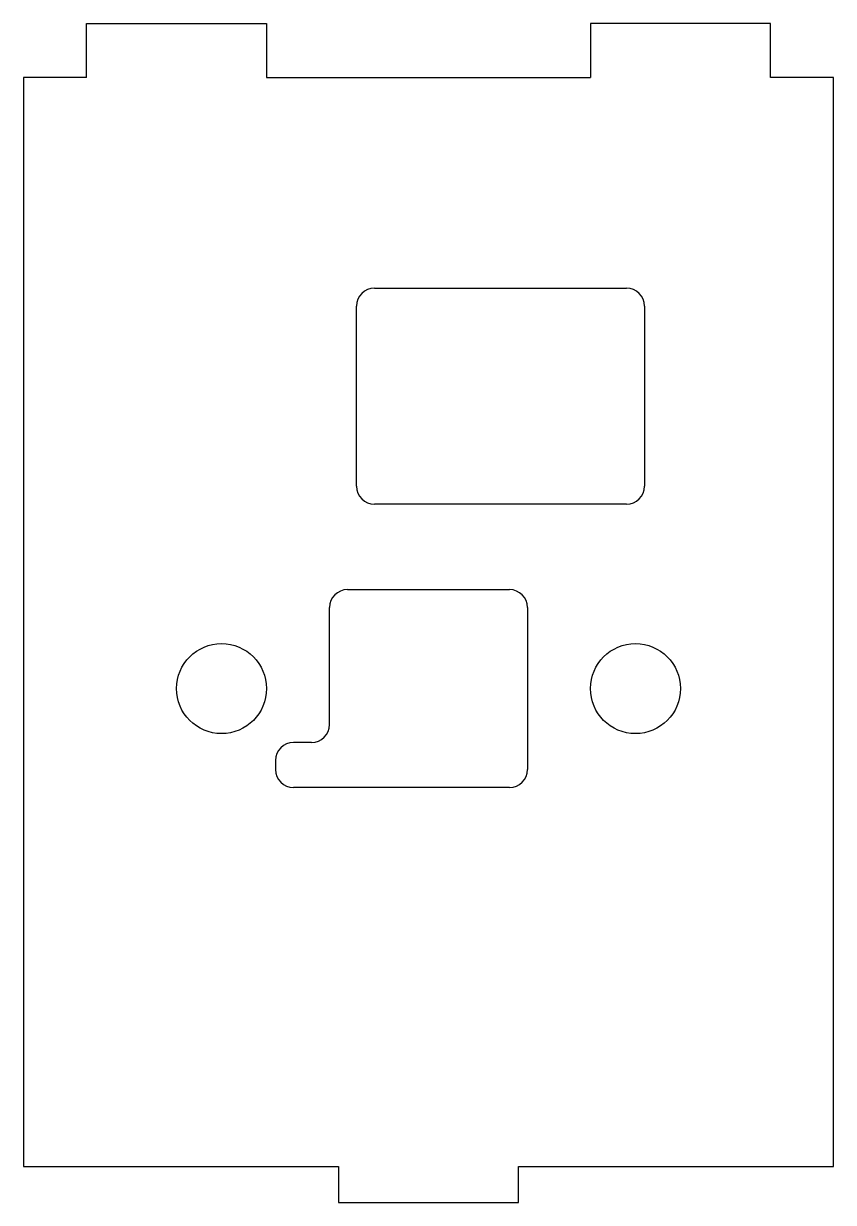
# Model space of a CAD drawing. Extents: x -61 to -16, y -49.5 to 16.
import ezdxf

# ---------------------------------------------------------------- set-up
doc = ezdxf.new("R2010")
doc.units = 0
doc.layers.get('0').update_dxf_attribs({"linetype": 'continuous'})

# ---------------------------------------------------------------- blocks, each defined once
blk = doc.blocks.new('FILLET011')
at = {"color": 0}
for p, q in [((-57.5, 16), (-47.5, 16)), ((-57.5, 13), (-57.5, 16)), ((-47.5, 16), (-47.5, 13)), ((-19.5, 16), (-29.5, 16)), ((-29.5, 16), (-29.5, 13)), ((-19.5, 13), (-19.5, 16)), ((-57.5, 13), (-61, 13)), ((-61, 13), (-61, -47.5)), ((-47.5, 13), (-29.5, 13)), ((-16, 13), (-19.5, 13)), ((-16, -47.5), (-16, 13)), ((-41.5, 1.3), (-27.5, 1.3)), ((-42.5, -9.7), (-42.5, 0.3)), ((-26.5, 0.3), (-26.5, -9.7)), ((-27.5, -10.7), (-41.5, -10.7)), ((-43, -15.45), (-34, -15.45)), ((-44, -22.95), (-44, -16.45)), ((-33, -16.45), (-33, -25.45)), ((-45, -23.95), (-46, -23.95)), ((-47, -24.95), (-47, -25.45)), ((-34, -26.45), (-46, -26.45)), ((-61, -47.5), (-43.5, -47.5)), ((-43.5, -47.5), (-43.5, -49.5)), ((-33.5, -49.5), (-33.5, -47.5)), ((-33.5, -47.5), (-16, -47.5)), ((-43.5, -49.5), (-33.5, -49.5))]:
    blk.add_line(p, q, dxfattribs=at)
for centre in [(-50, -20.95), (-27, -20.95)]:
    blk.add_circle(centre, 2.5, dxfattribs=at)
for centre, start, end in [((-41.5, 0.3), 90, -180), ((-27.5, 0.3), 0, 90), ((-41.5, -9.7), -180, -90), ((-27.5, -9.7), -90, 0), ((-43, -16.45), 90, -180), ((-34, -16.45), 0, 90), ((-45, -22.95), -90, 0), ((-46, -24.95), 90, -180), ((-46, -25.45), -180, -90), ((-34, -25.45), -90, 0)]:
    blk.add_arc(centre, 1, start, end, dxfattribs=at)

msp = doc.modelspace()

# ---------------------------------------------------------------- block references
at = {"color": 0}
msp.add_blockref('FILLET011', (0, 0), dxfattribs=at)

doc.saveas('drawing.dxf')
